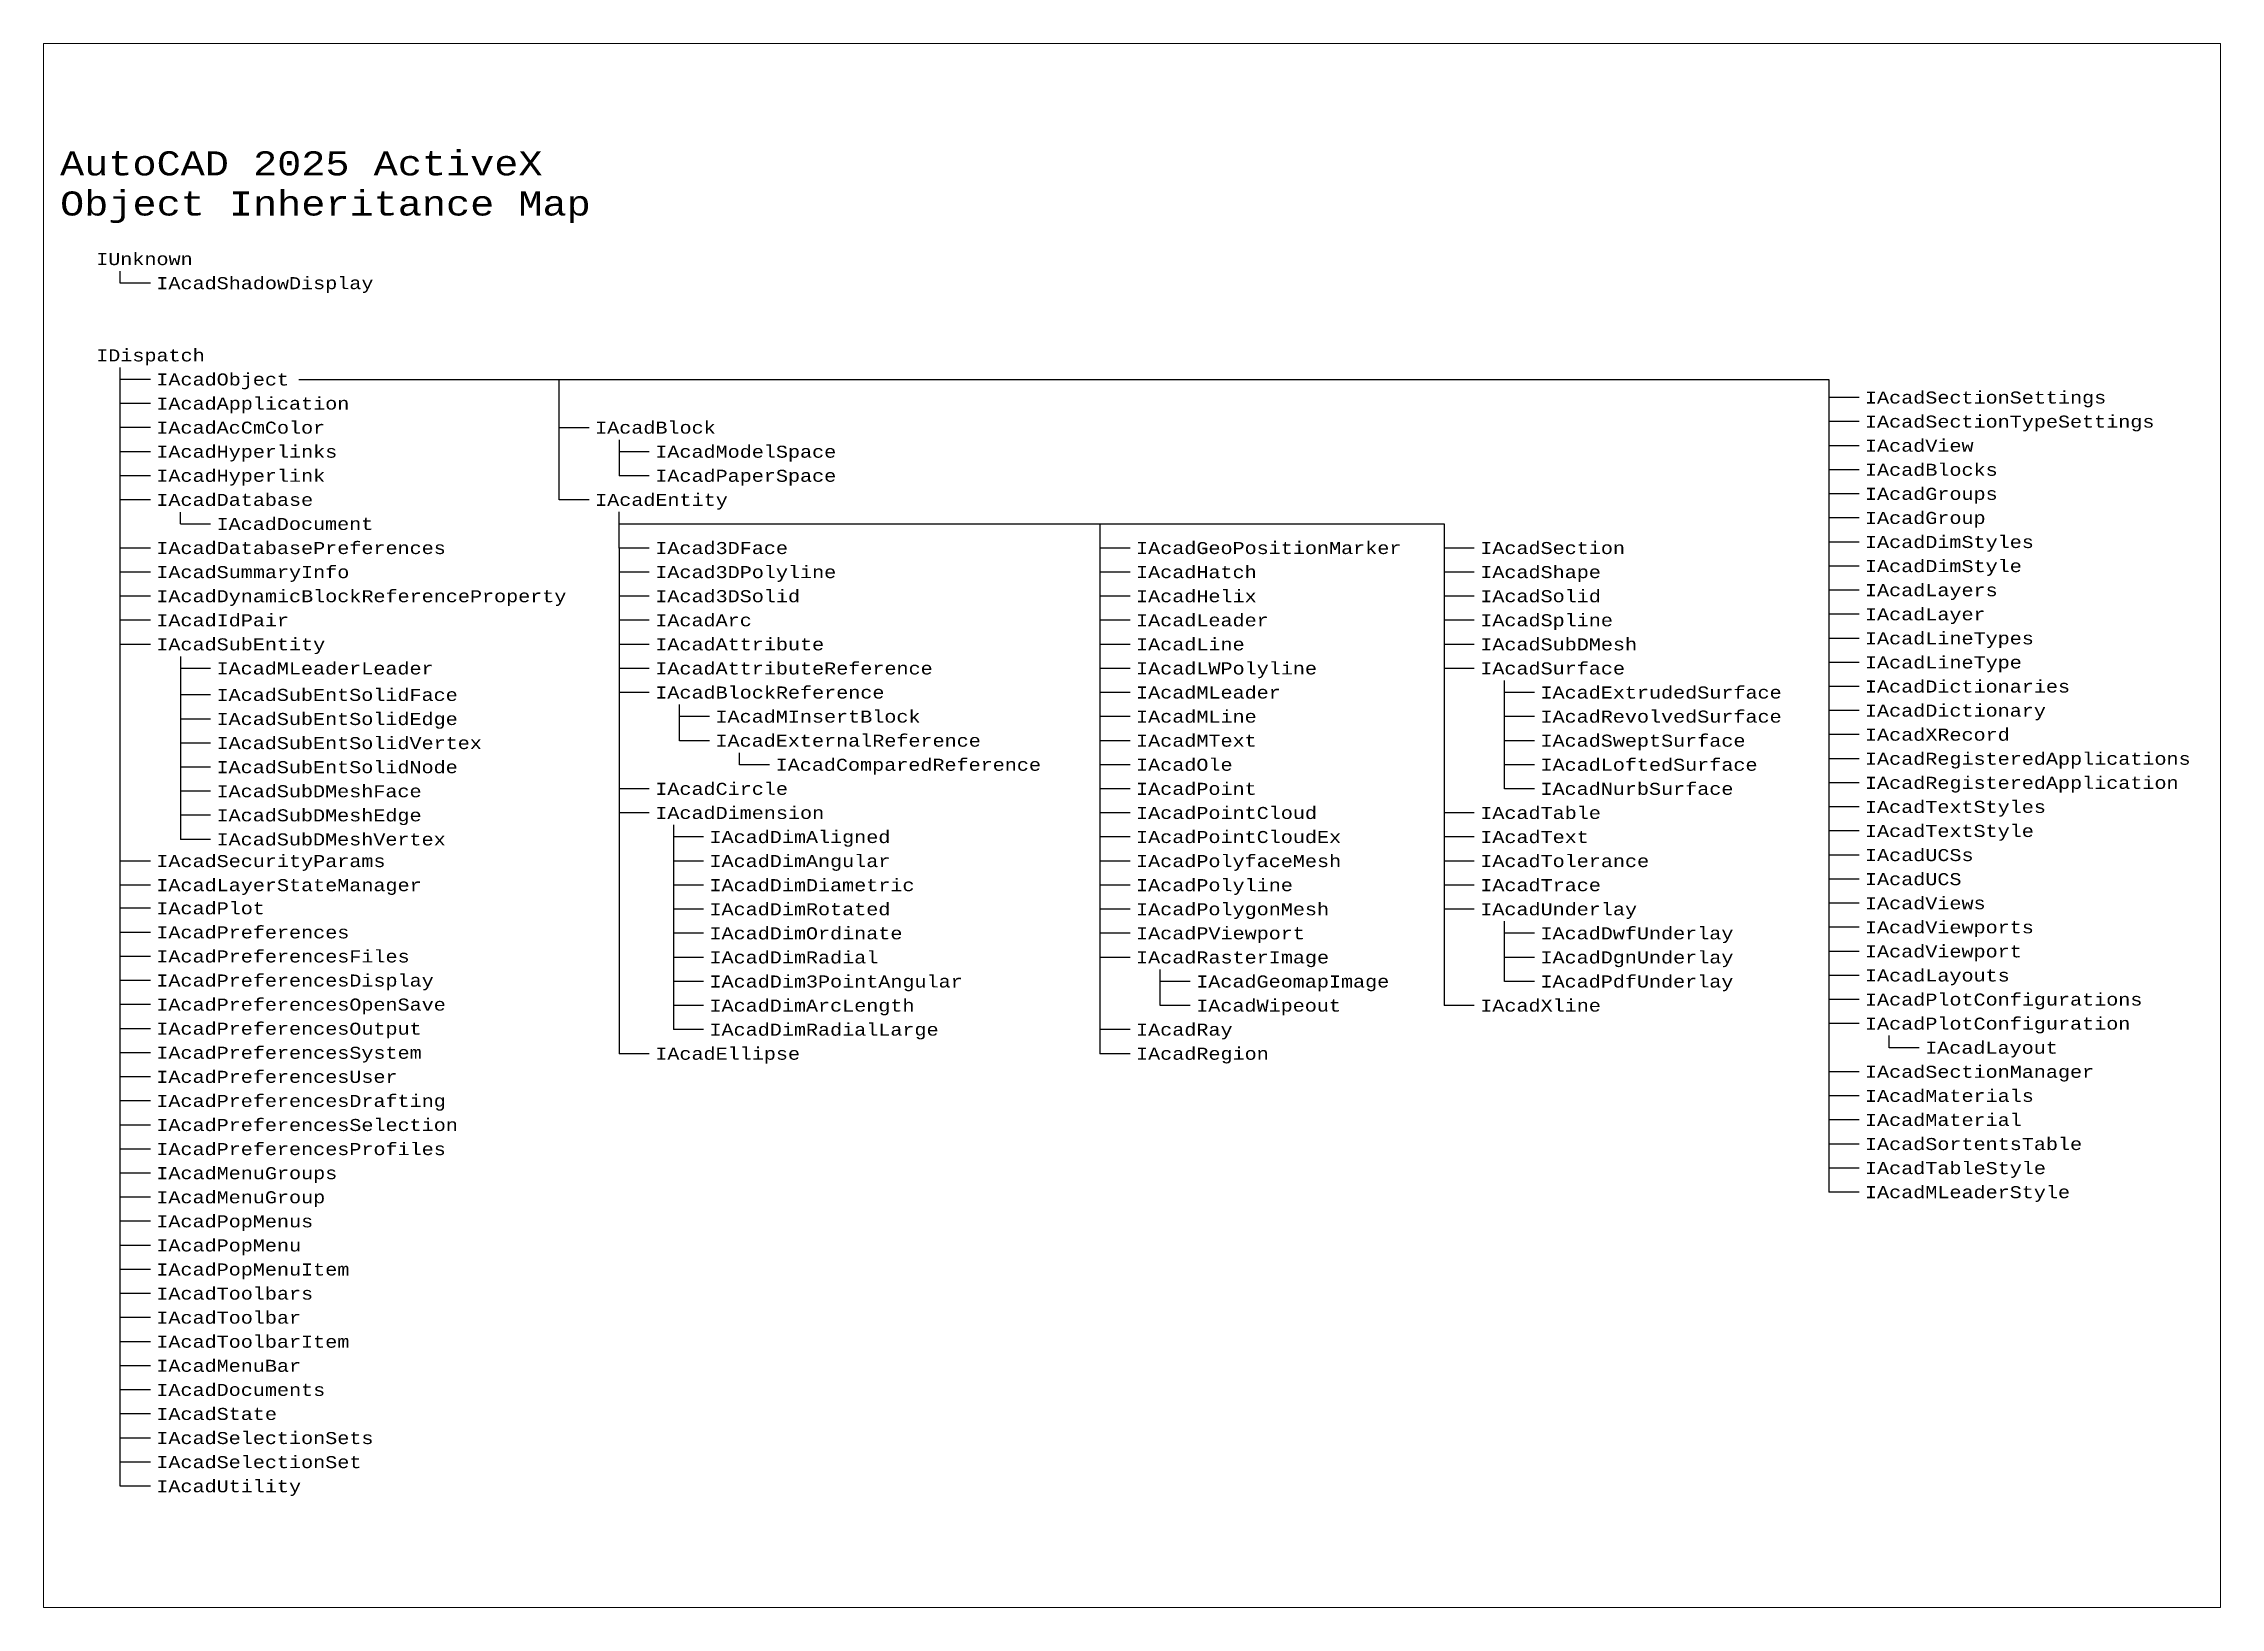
# Paper-space layout 'ActiveX Object Inheritance Map' of a CAD drawing. Header units: inches. Extents: x 0.1 to 21.4, y 0.1 to 15.4.
# The model-space entities are those that its viewports show. They can reach past a viewport. Long polylines and large blocks are cut down to what shows.
import ezdxf

# ---------------------------------------------------------------- set-up
doc = ezdxf.new("R2010")
doc.units = ezdxf.units.IN
doc.header["$MEASUREMENT"] = 0
doc.layers.add('Unmanaged classes', color=7, linetype='Continuous')
doc.styles.get("Standard").update_dxf_attribs({"font": 'cour.ttf'})

msp = doc.modelspace()

# ---------------------------------------------------------------- linework, layer by layer
for p, q in [((353.99, -217.11), (353.99, -216.11)), ((356.49, -217.11), (353.99, -217.11)), ((353.99, -317.03), (353.99, -224.11)), ((356.49, -225.11), (353.99, -225.11)), ((368.84, -225.11), (495.97, -225.11)), ((390.45, -235.11), (390.45, -225.11)), ((495.97, -225.11), (495.97, -292.61)), ((356.49, -227.11), (353.99, -227.11)), ((498.47, -226.61), (495.97, -226.61)), ((356.49, -229.11), (353.99, -229.11)), ((390.45, -229.11), (392.95, -229.11)), ((498.47, -228.61), (495.97, -228.61)), ((356.49, -231.11), (353.99, -231.11)), ((395.45, -230.11), (395.45, -233.11)), ((397.95, -231.11), (395.45, -231.11)), ((498.47, -230.61), (495.97, -230.61)), ((356.49, -233.11), (353.99, -233.11)), ((397.95, -233.11), (395.45, -233.11)), ((498.47, -232.61), (495.97, -232.61)), ((356.49, -235.11), (353.99, -235.11)), ((392.95, -235.11), (390.45, -235.11)), ((498.47, -234.61), (495.97, -234.61)), ((358.99, -237.11), (358.99, -236.13)), ((395.45, -239.11), (395.45, -236.11)), ((498.47, -236.61), (495.97, -236.61)), ((358.99, -237.11), (361.49, -237.11)), ((395.45, -237.11), (464, -237.11)), ((435.4, -237.11), (435.4, -281.11)), ((464, -237.11), (464, -277.11)), ((498.47, -238.61), (495.97, -238.61)), ((356.49, -239.11), (353.99, -239.11)), ((395.45, -239.11), (395.45, -281.11)), ((397.95, -239.11), (395.45, -239.11)), ((437.9, -239.11), (435.4, -239.11)), ((466.5, -239.11), (464, -239.11)), ((356.49, -241.11), (353.99, -241.11)), ((397.95, -241.11), (395.45, -241.11)), ((437.9, -241.11), (435.4, -241.11)), ((466.5, -241.11), (464, -241.11)), ((498.47, -240.61), (495.97, -240.61)), ((356.49, -243.11), (353.99, -243.11)), ((397.95, -243.11), (395.45, -243.11)), ((437.9, -243.11), (435.4, -243.11)), ((466.5, -243.11), (464, -243.11)), ((498.47, -242.61), (495.97, -242.61)), ((356.49, -245.11), (353.99, -245.11)), ((397.95, -245.11), (395.45, -245.11)), ((437.9, -245.11), (435.4, -245.11)), ((466.5, -245.11), (464, -245.11)), ((498.47, -244.61), (495.97, -244.61)), ((356.49, -247.11), (353.99, -247.11)), ((397.95, -247.11), (395.45, -247.11)), ((437.9, -247.11), (435.4, -247.11)), ((466.5, -247.11), (464, -247.11)), ((498.47, -246.61), (495.97, -246.61)), ((358.99, -248.11), (358.99, -263.31)), ((361.49, -249.11), (358.99, -249.11)), ((397.95, -249.11), (395.45, -249.11)), ((437.9, -249.11), (435.4, -249.11)), ((466.5, -249.11), (464, -249.11)), ((498.47, -248.61), (495.97, -248.61)), ((361.49, -251.31), (358.99, -251.31)), ((397.95, -251.11), (395.45, -251.11)), ((437.9, -251.11), (435.4, -251.11)), ((469, -259.11), (469, -250.11)), ((471.5, -251.11), (469, -251.11)), ((498.47, -250.61), (495.97, -250.61)), ((400.45, -255.11), (400.45, -252.11)), ((402.95, -253.11), (400.45, -253.11)), ((437.9, -253.11), (435.4, -253.11)), ((471.5, -253.11), (469, -253.11)), ((498.47, -252.61), (495.97, -252.61)), ((361.49, -253.31), (358.99, -253.31)), ((498.47, -254.61), (495.97, -254.61)), ((361.49, -255.31), (358.99, -255.31)), ((402.95, -255.11), (400.45, -255.11)), ((405.45, -257.11), (405.45, -256.11)), ((437.9, -255.11), (435.4, -255.11)), ((471.5, -255.11), (469, -255.11)), ((498.47, -256.61), (495.97, -256.61)), ((361.49, -257.31), (358.99, -257.31)), ((407.95, -257.11), (405.45, -257.11)), ((437.9, -257.11), (435.4, -257.11)), ((471.5, -257.11), (469, -257.11)), ((498.47, -258.61), (495.97, -258.61)), ((361.49, -259.31), (358.99, -259.31)), ((397.95, -259.11), (395.45, -259.11)), ((437.9, -259.11), (435.4, -259.11)), ((471.5, -259.11), (469, -259.11)), ((361.49, -261.31), (358.99, -261.31)), ((397.95, -261.11), (395.45, -261.11)), ((399.95, -262.11), (399.95, -279.11)), ((437.9, -261.11), (435.4, -261.11)), ((466.5, -261.11), (464, -261.11)), ((498.47, -260.61), (495.97, -260.61)), ((361.49, -263.31), (358.99, -263.31)), ((402.45, -263.11), (399.95, -263.11)), ((437.9, -263.11), (435.4, -263.11)), ((466.5, -263.11), (464, -263.11)), ((498.47, -262.61), (495.97, -262.61)), ((356.49, -265.11), (353.99, -265.11)), ((402.45, -265.11), (399.95, -265.11)), ((437.9, -265.11), (435.4, -265.11)), ((466.5, -265.11), (464, -265.11)), ((498.47, -264.61), (495.97, -264.61)), ((356.49, -267.11), (353.99, -267.11)), ((402.45, -267.11), (399.95, -267.11)), ((437.9, -267.11), (435.4, -267.11)), ((466.5, -267.11), (464, -267.11)), ((498.47, -266.61), (495.97, -266.61)), ((356.49, -269.03), (353.99, -269.03)), ((402.45, -269.11), (399.95, -269.11)), ((437.9, -269.11), (435.4, -269.11)), ((466.5, -269.11), (464, -269.11)), ((498.47, -268.61), (495.97, -268.61)), ((356.49, -271.03), (353.99, -271.03)), ((402.45, -271.11), (399.95, -271.11)), ((437.9, -271.11), (435.4, -271.11)), ((469, -275.11), (469, -270.11)), ((471.5, -271.11), (469, -271.11)), ((498.47, -270.61), (495.97, -270.61)), ((356.49, -273.03), (353.99, -273.03)), ((402.45, -273.11), (399.95, -273.11)), ((437.9, -273.11), (435.4, -273.11)), ((471.5, -273.11), (469, -273.11)), ((498.47, -272.61), (495.97, -272.61)), ((440.4, -277.11), (440.4, -274.11)), ((498.47, -274.61), (495.97, -274.61)), ((356.49, -275.03), (353.99, -275.03)), ((402.45, -275.11), (399.95, -275.11)), ((442.9, -275.11), (440.4, -275.11)), ((471.5, -275.11), (469, -275.11)), ((498.47, -276.61), (495.97, -276.61)), ((356.49, -277.03), (353.99, -277.03)), ((402.45, -277.11), (399.95, -277.11)), ((442.9, -277.11), (440.4, -277.11)), ((466.5, -277.11), (464, -277.11)), ((356.49, -279.03), (353.99, -279.03)), ((402.45, -279.11), (399.95, -279.11)), ((437.9, -279.11), (435.4, -279.11)), ((498.47, -278.61), (495.97, -278.61)), ((500.97, -280.61), (500.97, -279.61)), ((356.49, -281.03), (353.99, -281.03)), ((397.95, -281.11), (395.45, -281.11)), ((437.9, -281.11), (435.4, -281.11)), ((503.47, -280.61), (500.97, -280.61)), ((356.49, -283.03), (353.99, -283.03)), ((498.47, -282.61), (495.97, -282.61)), ((356.49, -285.03), (353.99, -285.03)), ((498.47, -284.61), (495.97, -284.61)), ((356.49, -287.03), (353.99, -287.03)), ((498.47, -286.61), (495.97, -286.61)), ((356.49, -289.03), (353.99, -289.03)), ((498.47, -288.61), (495.97, -288.61)), ((356.49, -291.03), (353.99, -291.03)), ((498.47, -290.61), (495.97, -290.61)), ((356.49, -293.03), (353.99, -293.03)), ((498.47, -292.61), (495.97, -292.61)), ((356.49, -295.03), (353.99, -295.03)), ((356.49, -297.03), (353.99, -297.03)), ((356.49, -299.03), (353.99, -299.03)), ((356.49, -301.03), (353.99, -301.03)), ((356.49, -303.03), (353.99, -303.03)), ((356.49, -305.03), (353.99, -305.03)), ((356.49, -307.03), (353.99, -307.03)), ((356.49, -309.03), (353.99, -309.03)), ((356.49, -311.03), (353.99, -311.03)), ((356.49, -313.03), (353.99, -313.03)), ((356.49, -315.03), (353.99, -315.03)), ((356.49, -317.03), (353.99, -317.03))]:
    msp.add_line(p, q)

# ---------------------------------------------------------------- texts
at = {"attachment_point": 1}
for s, width, gutter_width, insert, char_height in [('AutoCAD 2025 ActiveX Object Inheritance Map', 49.9757, 10, (348.99, -206.16), 2), ('IUnknown', 14.8329, 5, (351.99, -214.61), 1), ('IAcadShadowDisplay', 14.8329, 5, (356.99, -216.61), 1), ('IDispatch', 14.8329, 5, (351.99, -222.61), 1), ('IAcadObject', 14.8329, 5, (356.99, -224.61), 1), ('IAcadSectionSettings', 14.8329, 5, (498.97, -226.11), 1), ('IAcadApplication', 14.8329, 5, (356.99, -226.61), 1), ('IAcadAcCmColor', 14.8329, 5, (356.99, -228.61), 1), ('IAcadBlock', 14.8329, 5, (393.45, -228.61), 1), ('IAcadSectionTypeSettings', 14.8329, 5, (498.97, -228.11), 1), ('IAcadHyperlinks', 14.8329, 5, (356.99, -230.61), 1), ('IAcadModelSpace', 14.8329, 5, (398.45, -230.61), 1), ('IAcadView', 14.8329, 5, (498.97, -230.11), 1), ('IAcadHyperlink', 14.8329, 5, (356.99, -232.61), 1), ('IAcadPaperSpace', 14.8329, 5, (398.45, -232.61), 1), ('IAcadBlocks', 14.8329, 5, (498.97, -232.11), 1), ('IAcadDatabase', 14.8329, 5, (356.99, -234.61), 1), ('IAcadEntity', 14.8329, 5, (393.45, -234.61), 1), ('IAcadGroups', 14.8329, 5, (498.97, -234.11), 1), ('IAcadDocument', 14.8329, 5, (361.99, -236.61), 1), ('IAcadGroup', 14.8329, 5, (498.97, -236.11), 1), ('IAcadDatabasePreferences', 14.8329, 5, (356.99, -238.61), 1), ('IAcad3DFace', 14.8329, 5, (398.45, -238.61), 1), ('IAcadGeoPositionMarker', 14.8329, 5, (438.4, -238.61), 1), ('IAcadSection', 14.8329, 5, (467, -238.61), 1), ('IAcadDimStyles', 14.8329, 5, (498.97, -238.11), 1), ('IAcadSummaryInfo', 14.8329, 5, (356.99, -240.61), 1), ('IAcad3DPolyline', 14.8329, 5, (398.45, -240.61), 1), ('IAcadHatch', 14.8329, 5, (438.4, -240.61), 1), ('IAcadShape', 14.8329, 5, (467, -240.61), 1), ('IAcadDimStyle', 14.8329, 5, (498.97, -240.11), 1), ('IAcadLayers', 14.8329, 5, (498.97, -242.11), 1), ('IAcadDynamicBlockReferenceProperty', 14.8329, 5, (356.99, -242.61), 1), ('IAcad3DSolid', 14.8329, 5, (398.45, -242.61), 1), ('IAcadHelix', 14.8329, 5, (438.4, -242.61), 1), ('IAcadSolid', 14.8329, 5, (467, -242.61), 1), ('IAcadLayer', 14.8329, 5, (498.97, -244.11), 1), ('IAcadIdPair', 14.8329, 5, (356.99, -244.61), 1), ('IAcadArc', 14.8329, 5, (398.45, -244.61), 1), ('IAcadLeader', 14.8329, 5, (438.4, -244.61), 1), ('IAcadSpline', 14.8329, 5, (467, -244.61), 1), ('IAcadSubEntity', 14.8329, 5, (356.99, -246.61), 1), ('IAcadAttribute', 14.8329, 5, (398.45, -246.61), 1), ('IAcadLine', 14.8329, 5, (438.4, -246.61), 1), ('IAcadSubDMesh', 14.8329, 5, (467, -246.61), 1), ('IAcadLineTypes', 14.8329, 5, (498.97, -246.11), 1), ('IAcadMLeaderLeader', 14.8329, 5, (361.99, -248.61), 1), ('IAcadAttributeReference', 14.8329, 5, (398.45, -248.61), 1), ('IAcadLWPolyline', 14.8329, 5, (438.4, -248.61), 1), ('IAcadSurface', 14.8329, 5, (467, -248.61), 1), ('IAcadLineType', 14.8329, 5, (498.97, -248.11), 1), ('IAcadSubEntSolidFace', 14.8329, 5, (361.99, -250.81), 1), ('IAcadBlockReference', 14.8329, 5, (398.45, -250.61), 1), ('IAcadMLeader', 14.8329, 5, (438.4, -250.61), 1), ('IAcadExtrudedSurface', 14.8329, 5, (472, -250.61), 1), ('IAcadDictionaries', 14.8329, 5, (498.97, -250.11), 1), ('IAcadSubEntSolidEdge', 14.8329, 5, (361.99, -252.81), 1), ('IAcadMInsertBlock', 14.8329, 5, (403.45, -252.61), 1), ('IAcadMLine', 14.8329, 5, (438.4, -252.61), 1), ('IAcadRevolvedSurface', 14.8329, 5, (472, -252.61), 1), ('IAcadDictionary', 14.8329, 5, (498.97, -252.11), 1), ('IAcadSubEntSolidVertex', 14.8329, 5, (361.99, -254.81), 1), ('IAcadExternalReference', 14.8329, 5, (403.45, -254.61), 1), ('IAcadMText', 14.8329, 5, (438.4, -254.61), 1), ('IAcadSweptSurface', 14.8329, 5, (472, -254.61), 1), ('IAcadXRecord', 14.8329, 5, (498.97, -254.11), 1), ('IAcadSubEntSolidNode', 14.8329, 5, (361.99, -256.81), 1), ('IAcadComparedReference', 14.8329, 5, (408.45, -256.61), 1), ('IAcadOle', 14.8329, 5, (438.4, -256.61), 1), ('IAcadLoftedSurface', 14.8329, 5, (472, -256.61), 1), ('IAcadRegisteredApplications', 14.8329, 5, (498.97, -256.11), 1), ('IAcadCircle', 14.8329, 5, (398.45, -258.61), 1), ('IAcadPoint', 14.8329, 5, (438.4, -258.61), 1), ('IAcadNurbSurface', 14.8329, 5, (472, -258.61), 1), ('IAcadRegisteredApplication', 14.8329, 5, (498.97, -258.11), 1), ('IAcadSubDMeshFace', 14.8329, 5, (361.99, -258.81), 1), ('IAcadTextStyles', 14.8329, 5, (498.97, -260.11), 1), ('IAcadSubDMeshEdge', 14.8329, 5, (361.99, -260.81), 1), ('IAcadDimension', 14.8329, 5, (398.45, -260.61), 1), ('IAcadPointCloud', 14.8329, 5, (438.4, -260.61), 1), ('IAcadTable', 14.8329, 5, (467, -260.61), 1), ('IAcadTextStyle', 14.8329, 5, (498.97, -262.11), 1), ('IAcadSubDMeshVertex', 14.8329, 5, (361.99, -262.81), 1), ('IAcadDimAligned', 14.8329, 5, (402.95, -262.61), 1), ('IAcadPointCloudEx', 14.8329, 5, (438.4, -262.61), 1), ('IAcadText', 14.8329, 5, (467, -262.61), 1), ('IAcadUCSs', 14.8329, 5, (498.97, -264.11), 1), ('IAcadSecurityParams', 14.8329, 5, (356.99, -264.61), 1), ('IAcadDimAngular', 14.8329, 5, (402.95, -264.61), 1), ('IAcadPolyfaceMesh', 14.8329, 5, (438.4, -264.61), 1), ('IAcadTolerance', 14.8329, 5, (467, -264.61), 1), ('IAcadLayerStateManager', 14.8329, 5, (356.99, -266.61), 1), ('IAcadDimDiametric', 14.8329, 5, (402.95, -266.61), 1), ('IAcadPolyline', 14.8329, 5, (438.4, -266.61), 1), ('IAcadTrace', 14.8329, 5, (467, -266.61), 1), ('IAcadUCS', 14.8329, 5, (498.97, -266.11), 1), ('IAcadPlot', 14.8329, 5, (356.99, -268.53), 1), ('IAcadDimRotated', 14.8329, 5, (402.95, -268.61), 1), ('IAcadPolygonMesh', 14.8329, 5, (438.4, -268.61), 1), ('IAcadUnderlay', 14.8329, 5, (467, -268.61), 1), ('IAcadViews', 14.8329, 5, (498.97, -268.11), 1), ('IAcadPreferences', 14.8329, 5, (356.99, -270.53), 1), ('IAcadDimOrdinate', 14.8329, 5, (402.95, -270.61), 1), ('IAcadPViewport', 14.8329, 5, (438.4, -270.61), 1), ('IAcadDwfUnderlay', 14.8329, 5, (472, -270.61), 1), ('IAcadViewports', 14.8329, 5, (498.97, -270.11), 1), ('IAcadPreferencesFiles', 14.8329, 5, (356.99, -272.53), 1), ('IAcadDimRadial', 14.8329, 5, (402.95, -272.61), 1), ('IAcadRasterImage', 14.8329, 5, (438.4, -272.61), 1), ('IAcadDgnUnderlay', 14.8329, 5, (472, -272.61), 1), ('IAcadViewport', 14.8329, 5, (498.97, -272.11), 1), ('IAcadPreferencesDisplay', 14.8329, 5, (356.99, -274.53), 1), ('IAcadDim3PointAngular', 14.8329, 5, (402.95, -274.61), 1), ('IAcadGeomapImage', 14.8329, 5, (443.4, -274.61), 1), ('IAcadPdfUnderlay', 14.8329, 5, (472, -274.61), 1), ('IAcadLayouts', 14.8329, 5, (498.97, -274.11), 1), ('IAcadPreferencesOpenSave', 14.8329, 5, (356.99, -276.53), 1), ('IAcadDimArcLength', 14.8329, 5, (402.95, -276.61), 1), ('IAcadWipeout', 14.8329, 5, (443.4, -276.61), 1), ('IAcadXline', 14.8329, 5, (467, -276.61), 1), ('IAcadPlotConfigurations', 14.8329, 5, (498.97, -276.11), 1), ('IAcadPreferencesOutput', 14.8329, 5, (356.99, -278.53), 1), ('IAcadDimRadialLarge', 14.8329, 5, (402.95, -278.61), 1), ('IAcadRay', 14.8329, 5, (438.4, -278.61), 1), ('IAcadPlotConfiguration', 14.8329, 5, (498.97, -278.11), 1), ('IAcadLayout', 14.8329, 5, (503.97, -280.11), 1), ('IAcadPreferencesSystem', 14.8329, 5, (356.99, -280.53), 1), ('IAcadEllipse', 14.8329, 5, (398.45, -280.61), 1), ('IAcadRegion', 14.8329, 5, (438.4, -280.61), 1), ('IAcadSectionManager', 14.8329, 5, (498.97, -282.11), 1), ('IAcadPreferencesUser', 14.8329, 5, (356.99, -282.53), 1), ('IAcadPreferencesDrafting', 14.8329, 5, (356.99, -284.53), 1), ('IAcadMaterials', 14.8329, 5, (498.97, -284.11), 1), ('IAcadPreferencesSelection', 14.8329, 5, (356.99, -286.53), 1), ('IAcadMaterial', 14.8329, 5, (498.97, -286.11), 1), ('IAcadPreferencesProfiles', 14.8329, 5, (356.99, -288.53), 1), ('IAcadSortentsTable', 14.8329, 5, (498.97, -288.11), 1), ('IAcadMenuGroups', 14.8329, 5, (356.99, -290.53), 1), ('IAcadTableStyle', 14.8329, 5, (498.97, -290.11), 1), ('IAcadMenuGroup', 14.8329, 5, (356.99, -292.53), 1), ('IAcadMLeaderStyle', 14.8329, 5, (498.97, -292.11), 1), ('IAcadPopMenus', 14.8329, 5, (356.99, -294.53), 1), ('IAcadPopMenu', 14.8329, 5, (356.99, -296.53), 1), ('IAcadPopMenuItem', 14.8329, 5, (356.99, -298.53), 1), ('IAcadToolbars', 14.8329, 5, (356.99, -300.53), 1), ('IAcadToolbar', 14.8329, 5, (356.99, -302.53), 1), ('IAcadToolbarItem', 14.8329, 5, (356.99, -304.53), 1), ('IAcadMenuBar', 14.8329, 5, (356.99, -306.53), 1), ('IAcadDocuments', 14.8329, 5, (356.99, -308.53), 1), ('IAcadState', 14.8329, 5, (356.99, -310.53), 1), ('IAcadSelectionSets', 14.8329, 5, (356.99, -312.53), 1), ('IAcadSelectionSet', 14.8329, 5, (356.99, -314.53), 1), ('IAcadUtility', 14.8329, 5, (356.99, -316.53), 1)]:
    msp.add_mtext_dynamic_manual_height_columns(s, width=width, gutter_width=gutter_width, heights=[0], dxfattribs=dict(at, insert=insert, char_height=char_height))
at = {"layer": 'Unmanaged classes', "color": 3, "insert": (397.01, -215.57), "char_height": 0.4, "attachment_point": 1}
msp.add_mtext('{\\Fcourier new;^J}', dxfattribs=at)

psp = doc.layouts.new('ActiveX Object Inheritance Map')

# ---------------------------------------------------------------- viewports
at = {"layer": '0'}
psp.add_viewport(center=(10.732, 7.75), size=(21.269, 15.27181), view_center_point=(438.061, -262.155), view_height=129.88792, dxfattribs=at)

doc.saveas('drawing.dxf')
